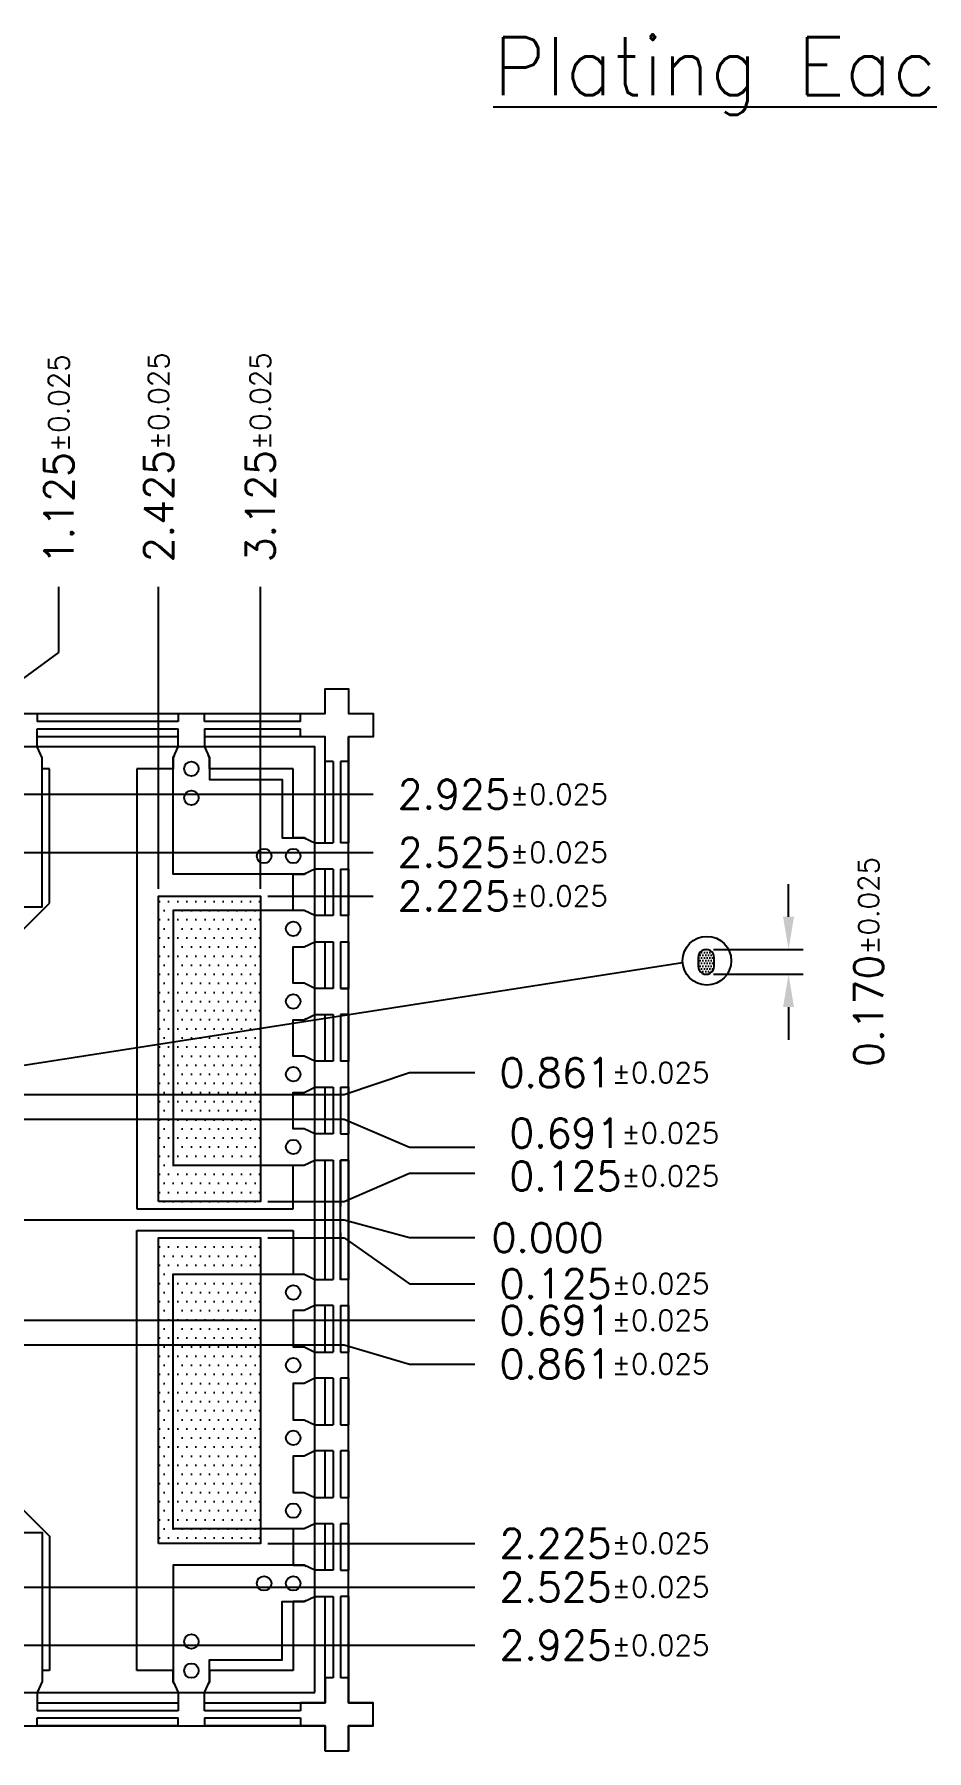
# Model space of a CAD drawing. Extents: x -78 to 191, y -63 to 81.
# Drawn here: x 9.4 to 70.8, y -36.5 to 81.5 of the extents above; entities that cross this region are included whole.
import ezdxf

# ---------------------------------------------------------------- set-up
doc = ezdxf.new("R2010")
doc.units = 0
doc.header["$LTSCALE"] = 5
doc.header["$MEASUREMENT"] = 0
doc.linetypes.add('HIDDEN', pattern=[0.375, 0.25, -0.125])
doc.layers.get('0').update_dxf_attribs({"linetype": 'CONTINUOUS'})
doc.layers.get('DEFPOINTS').update_dxf_attribs({"linetype": 'CONTINUOUS'})
for name, color, linetype in [('DIM', 3, 'CONTINUOUS'), ('half_top', 6, 'CONTINUOUS'), ('HIDDEN', 6, 'HIDDEN'), ('min_plate', 1, 'CONTINUOUS')]:
    doc.layers.add(name, color=color, linetype=linetype)
doc.styles.add('ROMANS', font='romans.shx', dxfattribs={"height": 2})
doc.dimstyles.new('DETAIL-A', dxfattribs={"dimscale": 25, "dimtxt": 0.08, "dimasz": 0.09, "dimexe": 0.04, "dimexo": 0.04, "dimgap": 0.04, "dimtad": 0, "dimdec": 3, "dimlfac": 0.05, "dimzin": 0, "dimdsep": 46, "dimtxsty": 'ROMANS', "dimcen": 0.04, "dimadec": 0, "dimazin": 0, "dimtfac": 1, "dimtdec": 3, "dimtofl": 0, "dimtmove": 0, "dimatfit": 3, "dimfxl": 1, "dimtolj": 1, "dimtzin": 0, "dimarcsym": 0})
doc.dimstyles.new('DETAIL-A$0', dxfattribs={"dimscale": 25, "dimtxt": 0.08, "dimasz": 0.09, "dimexe": 0.04, "dimexo": 0.02, "dimgap": 0.04, "dimtad": 0, "dimdec": 3, "dimlfac": 0.05, "dimzin": 0, "dimdsep": 46, "dimtxsty": 'ROMANS', "dimcen": 0.04, "dimclrd": 3, "dimclre": 3, "dimadec": 0, "dimazin": 0, "dimtfac": 1, "dimtdec": 3, "dimtofl": 0, "dimtmove": 2, "dimatfit": 3, "dimfxl": 1, "dimtolj": 1, "dimtzin": 0, "dimarcsym": 0})
pattern_1 = [(0, (118.3512, -6e-14), (0.3125, 0.625), [0, -0.625])]

# ---------------------------------------------------------------- blocks, each defined once
blk = doc.blocks.new('*D18')
at = {"layer": 'DEFPOINTS', "color": 0, "transparency": 16777216}
for p in [(203.71, 414.36), (203.71, 414.36), (249.71, 413.13)]:
    blk.add_point(p, dxfattribs=at)
at = {"layer": 'DIM', "color": 3, "lineweight": -2, "transparency": 16777216}
for p, q in [((204.21, 414.36), (240.71, 414.36)), ((240.71, 414.36), (245.21, 413.13)), ((245.21, 413.13), (249.71, 413.13))]:
    blk.add_line(p, q, dxfattribs=at)
at = {"layer": 'DIM', "color": 0, "transparency": 16777216, "insert": (254.71, 413.13), "char_height": 2, "attachment_point": 5, "style": 'ROMANS'}
blk.add_mtext('\\A1;0.000', dxfattribs=at)
blk = doc.blocks.new('*D19')
at = {"layer": 'DEFPOINTS', "color": 0, "transparency": 16777216}
for p in [(249.71, 417.55), (234.96, 415.61), (203.71, 414.36)]:
    blk.add_point(p, dxfattribs=at)
at = {"layer": 'DIM', "color": 3, "lineweight": -2, "transparency": 16777216}
for p, q in [((240.71, 415.61), (245.21, 417.55)), ((245.21, 417.55), (249.71, 417.55)), ((235.46, 415.61), (240.71, 415.61))]:
    blk.add_line(p, q, dxfattribs=at)
at = {"layer": 'DIM', "color": 0, "transparency": 16777216, "insert": (259.29, 417.36), "char_height": 2, "attachment_point": 5, "style": 'ROMANS'}
blk.add_mtext('\\A1;0.125{\\H1.400000;±0.025}', dxfattribs=at)
blk = doc.blocks.new('*D20')
at = {"layer": 'DEFPOINTS', "color": 0, "transparency": 16777216}
for p in [(234.96, 436.61), (242.71, 436.61), (203.71, 414.36)]:
    blk.add_point(p, dxfattribs=at)
at = {"layer": 'DIM', "color": 3, "lineweight": -2, "transparency": 16777216}
blk.add_line((235.46, 436.61), (242.71, 436.61), dxfattribs=at)
at = {"layer": 'DIM', "color": 0, "transparency": 16777216, "insert": (251.62, 436.61), "char_height": 2, "attachment_point": 5, "style": 'ROMANS'}
blk.add_mtext('\\A1;2.225{\\H1.400000;±0.025}', dxfattribs=at)
blk = doc.blocks.new('*D21')
at = {"layer": 'DEFPOINTS', "color": 0, "transparency": 16777216}
for p in [(203.71, 414.36), (234.96, 413.11), (249.71, 409.96)]:
    blk.add_point(p, dxfattribs=at)
at = {"layer": 'DIM', "color": 3, "lineweight": -2, "transparency": 16777216}
for p, q in [((235.46, 413.11), (240.71, 413.11)), ((240.71, 413.11), (245.21, 409.96)), ((245.21, 409.96), (249.71, 409.96))]:
    blk.add_line(p, q, dxfattribs=at)
at = {"layer": 'DIM', "color": 0, "transparency": 16777216, "insert": (258.62, 409.96), "char_height": 2, "attachment_point": 5, "style": 'ROMANS'}
blk.add_mtext('\\A1;0.125{\\H1.400000;±0.025}', dxfattribs=at)
blk = doc.blocks.new('*D22')
at = {"layer": 'DEFPOINTS', "color": 0, "transparency": 16777216}
for p in [(203.71, 414.36), (234.96, 392.11), (249.71, 392.11)]:
    blk.add_point(p, dxfattribs=at)
at = {"layer": 'DIM', "color": 3, "lineweight": -2, "transparency": 16777216}
blk.add_line((235.46, 392.11), (249.71, 392.11), dxfattribs=at)
at = {"layer": 'DIM', "color": 0, "transparency": 16777216, "insert": (258.62, 392.11), "char_height": 2, "attachment_point": 5, "style": 'ROMANS'}
blk.add_mtext('\\A1;2.225{\\H1.400000;±0.025}', dxfattribs=at)
blk = doc.blocks.new('*D23')
at = {"layer": 'DEFPOINTS', "color": 0, "transparency": 16777216}
for p in [(210.46, 443.61), (242.71, 443.61), (203.71, 414.36)]:
    blk.add_point(p, dxfattribs=at)
at = {"layer": 'DIM', "color": 3, "lineweight": -2, "transparency": 16777216}
blk.add_line((210.96, 443.61), (242.71, 443.61), dxfattribs=at)
at = {"layer": 'DIM', "color": 0, "transparency": 16777216, "insert": (251.62, 443.61), "char_height": 2, "attachment_point": 5, "style": 'ROMANS'}
blk.add_mtext('\\A1;2.925{\\H1.400000;±0.025}', dxfattribs=at)
blk = doc.blocks.new('*D24')
at = {"layer": 'DEFPOINTS', "color": 0, "transparency": 16777216}
for p in [(210.46, 439.61), (242.71, 439.61), (203.71, 414.36)]:
    blk.add_point(p, dxfattribs=at)
at = {"layer": 'DIM', "color": 3, "lineweight": -2, "transparency": 16777216}
blk.add_line((210.96, 439.61), (242.71, 439.61), dxfattribs=at)
at = {"layer": 'DIM', "color": 0, "transparency": 16777216, "insert": (251.62, 439.61), "char_height": 2, "attachment_point": 5, "style": 'ROMANS'}
blk.add_mtext('\\A1;2.525{\\H1.400000;±0.025}', dxfattribs=at)
blk = doc.blocks.new('*D25')
at = {"layer": 'DEFPOINTS', "color": 0, "transparency": 16777216}
for p in [(203.71, 414.36), (210.46, 389.11), (249.71, 389.11)]:
    blk.add_point(p, dxfattribs=at)
at = {"layer": 'DIM', "color": 3, "lineweight": -2, "transparency": 16777216}
blk.add_line((210.96, 389.11), (249.71, 389.11), dxfattribs=at)
at = {"layer": 'DIM', "color": 0, "transparency": 16777216, "insert": (258.62, 389.11), "char_height": 2, "attachment_point": 5, "style": 'ROMANS'}
blk.add_mtext('\\A1;2.525{\\H1.400000;±0.025}', dxfattribs=at)
blk = doc.blocks.new('*D26')
at = {"layer": 'DEFPOINTS', "color": 0, "transparency": 16777216}
for p in [(203.71, 414.36), (210.46, 385.11), (249.71, 385.11)]:
    blk.add_point(p, dxfattribs=at)
at = {"layer": 'DIM', "color": 3, "lineweight": -2, "transparency": 16777216}
blk.add_line((210.96, 385.11), (249.71, 385.11), dxfattribs=at)
at = {"layer": 'DIM', "color": 0, "transparency": 16777216, "insert": (258.62, 385.11), "char_height": 2, "attachment_point": 5, "style": 'ROMANS'}
blk.add_mtext('\\A1;2.925{\\H1.400000;±0.025}', dxfattribs=at)
blk = doc.blocks.new('*D49')
at = {"layer": 'DEFPOINTS', "color": 0, "transparency": 16777216}
for p in [(199.26, 421.27), (249.71, 419.35), (203.71, 414.36)]:
    blk.add_point(p, dxfattribs=at)
at = {"layer": 'DIM', "color": 3, "lineweight": -2, "transparency": 16777216}
for p, q in [((199.76, 421.27), (240.71, 421.27)), ((240.71, 421.27), (245.21, 419.35)), ((245.21, 419.35), (249.71, 419.35))]:
    blk.add_line(p, q, dxfattribs=at)
at = {"layer": 'DIM', "color": 0, "transparency": 16777216, "insert": (259.29, 420.31), "char_height": 2, "attachment_point": 5, "style": 'ROMANS'}
blk.add_mtext('\\A1;0.691{\\H1.400000;±0.025}', dxfattribs=at)
blk = doc.blocks.new('*D50')
at = {"layer": 'DEFPOINTS', "color": 0, "transparency": 16777216}
for p in [(249.71, 424.47), (199.26, 422.97), (203.71, 414.36)]:
    blk.add_point(p, dxfattribs=at)
at = {"layer": 'DIM', "color": 3, "lineweight": -2, "transparency": 16777216}
for p, q in [((240.71, 422.97), (245.21, 424.47)), ((245.21, 424.47), (249.71, 424.47)), ((199.76, 422.97), (240.71, 422.97))]:
    blk.add_line(p, q, dxfattribs=at)
at = {"layer": 'DIM', "color": 0, "transparency": 16777216, "insert": (258.62, 424.47), "char_height": 2, "attachment_point": 5, "style": 'ROMANS'}
blk.add_mtext('\\A1;0.861{\\H1.400000;±0.025}', dxfattribs=at)
blk = doc.blocks.new('*D51')
at = {"layer": 'DEFPOINTS', "color": 0, "transparency": 16777216}
for p in [(203.71, 414.36), (199.26, 407.45), (249.71, 407.45)]:
    blk.add_point(p, dxfattribs=at)
at = {"layer": 'DIM', "color": 3, "lineweight": -2, "transparency": 16777216}
blk.add_line((199.76, 407.45), (249.71, 407.45), dxfattribs=at)
at = {"layer": 'DIM', "color": 0, "transparency": 16777216, "insert": (258.62, 407.45), "char_height": 2, "attachment_point": 5, "style": 'ROMANS'}
blk.add_mtext('\\A1;0.691{\\H1.400000;±0.025}', dxfattribs=at)
blk = doc.blocks.new('*D52')
at = {"layer": 'DEFPOINTS', "color": 0, "transparency": 16777216}
for p in [(203.71, 414.36), (199.26, 405.75), (249.71, 404.44)]:
    blk.add_point(p, dxfattribs=at)
at = {"layer": 'DIM', "color": 3, "lineweight": -2, "transparency": 16777216}
for p, q in [((199.76, 405.75), (240.71, 405.75)), ((240.71, 405.75), (245.21, 404.44)), ((245.21, 404.44), (249.71, 404.44))]:
    blk.add_line(p, q, dxfattribs=at)
at = {"layer": 'DIM', "color": 0, "transparency": 16777216, "insert": (258.62, 404.44), "char_height": 2, "attachment_point": 5, "style": 'ROMANS'}
blk.add_mtext('\\A1;0.861{\\H1.400000;±0.025}', dxfattribs=at)
blk = doc.blocks.new('*D61')
at = {"layer": 'DEFPOINTS', "color": 0, "transparency": 16777216}
for p in [(221.1, 457.86), (214.96, 436.61), (203.71, 414.36)]:
    blk.add_point(p, dxfattribs=at)
at = {"layer": 'DIM', "color": 3, "lineweight": -2, "transparency": 16777216}
for p, q in [((221.1, 453.36), (221.1, 457.86)), ((214.96, 448.86), (221.1, 453.36)), ((214.96, 437.11), (214.96, 448.86))]:
    blk.add_line(p, q, dxfattribs=at)
at = {"layer": 'DIM', "color": 0, "transparency": 16777216, "insert": (221.1, 466.63), "char_height": 2, "attachment_point": 5, "rotation": 90, "style": 'ROMANS'}
blk.add_mtext('\\A1;1.125{\\H1.400000;±0.025}', dxfattribs=at)
blk = doc.blocks.new('*D62')
at = {"layer": 'DEFPOINTS', "color": 0, "transparency": 16777216}
for p in [(227.96, 457.86), (227.96, 436.61), (203.71, 414.36)]:
    blk.add_point(p, dxfattribs=at)
at = {"layer": 'DIM', "color": 3, "lineweight": -2, "transparency": 16777216}
blk.add_line((227.96, 437.11), (227.96, 457.86), dxfattribs=at)
at = {"layer": 'DIM', "color": 0, "transparency": 16777216, "insert": (227.96, 466.77), "char_height": 2, "attachment_point": 5, "rotation": 90, "style": 'ROMANS'}
blk.add_mtext('\\A1;2.425{\\H1.400000;±0.025}', dxfattribs=at)
blk = doc.blocks.new('*D63')
at = {"layer": 'DEFPOINTS', "color": 0, "transparency": 16777216}
for p in [(234.96, 457.86), (234.96, 436.61), (203.71, 414.36)]:
    blk.add_point(p, dxfattribs=at)
at = {"layer": 'DIM', "color": 3, "lineweight": -2, "transparency": 16777216}
blk.add_line((234.96, 437.11), (234.96, 457.86), dxfattribs=at)
at = {"layer": 'DIM', "color": 0, "transparency": 16777216, "insert": (234.96, 466.77), "char_height": 2, "attachment_point": 5, "rotation": 90, "style": 'ROMANS'}
blk.add_mtext('\\A1;3.125{\\H1.400000;±0.025}', dxfattribs=at)
blk = doc.blocks.new('*D85')
at = {"layer": 'DEFPOINTS', "color": 0, "transparency": 16777216}
for p in [(265.61, 432.93), (265.61, 431.23), (271.28, 431.23)]:
    blk.add_point(p, dxfattribs=at)
at = {"layer": 'DIM', "color": 3, "lineweight": -2, "transparency": 16777216}
for p, q in [((271.28, 435.18), (271.28, 437.43)), ((266.11, 432.93), (272.28, 432.93)), ((266.11, 431.23), (272.28, 431.23)), ((271.28, 428.98), (271.28, 426.73))]:
    blk.add_line(p, q, dxfattribs=at)
at = {"layer": 'DIM', "color": 3, "transparency": 16777216}
for points in [[(270.9, 435.18), (271.65, 435.18), (271.28, 432.93)], [(270.9, 428.98), (271.65, 428.98), (271.28, 431.23)]]:
    blk.add_solid(points, dxfattribs=at)
at = {"layer": 'DIM', "color": 0, "transparency": 16777216, "insert": (276.78, 432.08), "char_height": 2, "attachment_point": 5, "rotation": 90, "style": 'ROMANS'}
blk.add_mtext('\\A1;0.170{\\H1.400000;±0.025}', dxfattribs=at)

msp = doc.modelspace()

# ---------------------------------------------------------------- hatches: boundary and pattern name
at = {"layer": 'min_plate'}
h = msp.add_hatch(dxfattribs=at)
h.set_pattern_fill('DOTS', color=1, scale=10, style=0)
h.set_pattern_definition(pattern_1)
h.paths.add_polyline_path([(4.9763, 22.25), (-2.0237, 22.25), (-2.0237, 1.25), (4.9763, 1.25)])
h.paths.add_polyline_path([(17.9763, 1.25), (24.9763, 1.25), (24.9763, 22.25), (17.9763, 22.25)])
h = msp.add_hatch(dxfattribs=at)
h.set_pattern_fill('DOTS', color=1, scale=3, style=0)
h.paths.add_polyline_path([(56.1697, 18.0202), (56.1514, 18.1594), (56.0964, 18.2922), (56.0089, 18.4062), (55.8949, 18.4936), (55.7622, 18.5486), (55.6197, 18.5675), (55.4772, 18.5486), (55.3444, 18.4936), (55.2305, 18.4062), (55.143, 18.2922), (55.088, 18.1594), (55.0697, 18.0202), (55.0697, 17.4137), (55.088, 17.2745), (55.143, 17.1417), (55.2305, 17.0277), (55.3444, 16.9403), (55.4772, 16.8853), (55.6197, 16.8666), (55.7621, 16.8853), (55.8949, 16.9403), (56.0089, 17.0277), (56.0964, 17.1417), (56.1514, 17.2745), (56.1697, 17.4137)])
h = msp.add_hatch(dxfattribs=at)
h.set_pattern_fill('DOTS', color=1, scale=10, style=0)
h.set_pattern_definition(pattern_1)
h.paths.add_polyline_path([(4.9763, -1.25), (-2.0237, -1.25), (-2.0237, -22.25), (4.9763, -22.25)])
h.paths.add_polyline_path([(17.9763, -22.25), (24.9763, -22.25), (24.9763, -1.25), (17.9763, -1.25)])

# ---------------------------------------------------------------- linework, layer by layer
at = {"color": 0}
for p, q in [((29.4263, 34.8), (29.4263, 36.5)), ((31.0263, 36.5), (31.0263, 34.8)), ((9.6263, 34.8), (19.3263, 34.8)), ((9.6263, 34.8), (9.6263, 34.25)), ((19.3263, 34.8), (19.3263, 34.25)), ((21.1263, 34.8), (29.4263, 34.8)), ((21.1263, 34.25), (21.1263, 34.8)), ((31.0263, 34.8), (32.7263, 34.8)), ((9.6263, 32.5), (9.6263, 33.75)), ((19.3263, 33.2), (9.6263, 33.2)), ((19.3263, 32.5), (19.3263, 33.75)), ((21.1263, 33.75), (21.1263, 32.5)), ((29.4263, 33.2), (21.1263, 33.2)), ((29.4263, 25.9), (29.4263, 33.2)), ((32.7263, 33.2), (31.0263, 33.2)), ((31.0263, 33.2), (31.0263, 25.9)), ((28.7263, 25.9), (29.9763, 25.9)), ((31.0263, 25.9), (30.4763, 25.9)), ((29.9763, 24.1), (28.7263, 24.1)), ((29.4263, 20.9), (29.4263, 24.1)), ((30.4763, 24.1), (31.0263, 24.1)), ((31.0263, 24.1), (31.0263, 20.9)), ((29.9763, 20.9), (28.7263, 20.9)), ((31.0263, 20.9), (30.4763, 20.9)), ((28.7263, 19.1), (29.9763, 19.1)), ((29.4263, 15.9), (29.4263, 19.1)), ((30.4763, 19.1), (31.0263, 19.1)), ((31.0263, 19.1), (31.0263, 15.9)), ((29.9763, 15.9), (28.7263, 15.9)), ((31.0263, 15.9), (30.4763, 15.9)), ((30.4763, 15.9), (31.0263, 15.9)), ((28.7263, 14.1), (29.9763, 14.1)), ((29.4263, 10.9), (29.4263, 14.1)), ((30.4763, 14.1), (31.0263, 14.1)), ((31.0263, 14.1), (30.4763, 14.1)), ((31.0263, 14.1), (31.0263, 10.9)), ((29.9763, 10.9), (28.7263, 10.9)), ((31.0263, 10.9), (30.4763, 10.9)), ((28.7263, 9.1), (29.9763, 9.1)), ((29.4263, 5.9), (29.4263, 9.1)), ((30.4763, 9.1), (31.0263, 9.1)), ((31.0263, 9.1), (31.0263, 5.9)), ((29.9763, 5.9), (28.7263, 5.9)), ((30.4763, 5.9), (31.0263, 5.9)), ((28.7263, 4.1), (29.9763, 4.1)), ((29.4263, -4.1), (29.4263, 4.1)), ((31.0263, 4.1), (30.4763, 4.1)), ((31.0263, 4.1), (31.0263, 0.9)), ((31.0263, -0.9), (31.0263, -4.1)), ((28.7263, -4.1), (29.9763, -4.1)), ((31.0263, -4.1), (30.4763, -4.1)), ((29.9763, -5.9), (28.7263, -5.9)), ((29.4263, -9.1), (29.4263, -5.9)), ((30.4763, -5.9), (31.0263, -5.9)), ((31.0263, -5.9), (31.0263, -9.1)), ((28.7263, -9.1), (29.9763, -9.1)), ((30.4763, -9.1), (31.0263, -9.1)), ((29.9763, -10.9), (28.7263, -10.9)), ((29.4263, -14.1), (29.4263, -10.9)), ((31.0263, -10.9), (30.4763, -10.9)), ((31.0263, -10.9), (31.0263, -14.1)), ((28.7263, -14.1), (29.9763, -14.1)), ((30.4763, -14.1), (31.0263, -14.1)), ((29.9763, -15.9), (28.7263, -15.9)), ((29.4263, -19.1), (29.4263, -15.9)), ((31.0263, -15.9), (30.4763, -15.9)), ((31.0263, -15.9), (31.0263, -19.1)), ((28.7263, -19.1), (29.9763, -19.1)), ((30.4763, -19.1), (31.0263, -19.1)), ((29.9763, -20.9), (28.7263, -20.9)), ((29.4263, -24.1), (29.4263, -20.9)), ((31.0263, -20.9), (30.4763, -20.9)), ((31.0263, -20.9), (31.0263, -24.1)), ((29.9763, -24.1), (28.7263, -24.1)), ((30.4763, -24.1), (31.0263, -24.1)), ((28.7263, -25.9), (29.9763, -25.9)), ((29.4263, -33.2), (29.4263, -25.9)), ((31.0263, -25.9), (30.4763, -25.9)), ((31.0263, -25.9), (31.0263, -33.2)), ((9.6263, -32.5), (9.6263, -33.75)), ((19.3263, -32.5), (19.3263, -33.75)), ((21.1263, -33.75), (21.1263, -32.5)), ((9.6263, -33.2), (19.3263, -33.2)), ((21.1263, -33.2), (29.4263, -33.2)), ((31.0263, -33.2), (32.7263, -33.2)), ((9.6263, -34.8), (9.6263, -34.25)), ((19.3263, -34.8), (9.6263, -34.8)), ((19.3263, -34.8), (19.3263, -34.25)), ((21.1263, -34.25), (21.1263, -34.8)), ((29.4263, -34.8), (21.1263, -34.8)), ((29.4263, -36.5), (29.4263, -34.8)), ((32.7263, -34.8), (31.0263, -34.8)), ((31.0263, -34.8), (31.0263, -36.5))]:
    msp.add_line(p, q, dxfattribs=at)
for p, q in [((-41.9737, 34.8), (29.4263, 34.8)), ((19.3263, 34.25), (9.6263, 34.25)), ((27.7263, 34.25), (21.1263, 34.25)), ((9.6263, 33.75), (19.3263, 33.75)), ((21.1263, 33.75), (27.7263, 33.75)), ((31.0263, -33.2), (31.0263, 33.2)), ((29.9763, 31.5), (29.9763, 25.9)), ((30.4763, 31.5), (30.4763, 25.9)), ((29.9763, 24.1), (29.9763, 20.9)), ((30.4763, 24.1), (30.4763, 20.9)), ((29.9763, 19.1), (29.9763, 15.9)), ((30.4763, 19.1), (30.4763, 15.9)), ((29.9763, 14.1), (29.9763, 10.9)), ((30.4763, 14.1), (30.4763, 10.9)), ((29.9763, 9.1), (29.9763, 5.9)), ((30.4763, 9.1), (30.4763, 5.9)), ((29.9763, 4.1), (29.9763, -4.1)), ((30.4763, 4.1), (30.4763, 0.9)), ((30.4763, -0.9), (30.4763, -4.1)), ((29.9763, -5.9), (29.9763, -9.1)), ((30.4763, -5.9), (30.4763, -9.1)), ((29.9763, -10.9), (29.9763, -14.1)), ((30.4763, -10.9), (30.4763, -14.1)), ((29.9763, -15.9), (29.9763, -19.1)), ((30.4763, -15.9), (30.4763, -19.1)), ((29.9763, -20.9), (29.9763, -24.1)), ((30.4763, -20.9), (30.4763, -24.1)), ((29.9763, -25.9), (29.9763, -31.5)), ((30.4763, -25.9), (30.4763, -31.5)), ((19.3263, -33.75), (9.6263, -33.75)), ((27.7263, -33.75), (21.1263, -33.75)), ((-40.2737, -34.8), (29.4263, -34.8)), ((9.6263, -34.25), (19.3263, -34.25)), ((21.1263, -34.25), (27.7263, -34.25))]:
    msp.add_line(p, q)
at = {"color": 0, "linetype": 'Continuous'}
for p, q in [((9.9763, 31.75), (9.9063, 31.9)), ((19.0463, 31.9), (18.9763, 31.75)), ((21.4763, 31.75), (21.4063, 31.9)), ((9.9763, 31), (9.9763, 31.75)), ((10.4763, 31), (9.9763, 31)), ((10.4763, 21.75), (10.4763, 31)), ((18.9763, 31), (16.4763, 31)), ((16.4763, 31), (16.4763, 0.75)), ((18.9763, 31.75), (18.9763, 31)), ((21.4763, 31), (21.4763, 31.75)), ((27.2263, 31), (21.4763, 31)), ((27.2263, 26.25), (27.2263, 31)), ((27.9763, 26.25), (27.2263, 26.25)), ((28.1263, 26.18), (27.9763, 26.25)), ((27.2263, 21.25), (27.2263, 23.75)), ((27.2263, 23.75), (27.9763, 23.75)), ((27.9763, 23.75), (28.1263, 23.82)), ((6.4763, 17.75), (10.4763, 21.75)), ((27.9763, 21.25), (27.2263, 21.25)), ((28.1263, 21.18), (27.9763, 21.25)), ((27.2263, 18.75), (27.9763, 18.75)), ((27.2263, 16.25), (27.2263, 18.75)), ((27.9763, 18.75), (28.1263, 18.82)), ((27.9763, 16.25), (27.2263, 16.25)), ((28.1263, 16.18), (27.9763, 16.25)), ((27.2263, 13.75), (27.9763, 13.75)), ((27.2263, 11.25), (27.2263, 13.75)), ((27.9763, 13.75), (28.1263, 13.82)), ((27.9763, 11.25), (27.2263, 11.25)), ((28.1263, 11.18), (27.9763, 11.25)), ((27.2263, 6.25), (27.2263, 8.75)), ((27.2263, 8.75), (27.9763, 8.75)), ((27.9763, 8.75), (28.1263, 8.82)), ((27.9763, 6.25), (27.2263, 6.25)), ((28.1263, 6.18), (27.9763, 6.25)), ((27.2263, 3.75), (27.9763, 3.75)), ((27.2263, 0.75), (27.2263, 3.75)), ((27.9763, 3.75), (28.1263, 3.82)), ((16.4763, 0.75), (27.2263, 0.75)), ((16.4763, -31), (16.4763, -0.75)), ((16.4763, -0.75), (27.2263, -0.75)), ((27.2263, -0.75), (27.2263, -3.75)), ((27.2263, -3.75), (27.9763, -3.75)), ((27.9763, -3.75), (28.1263, -3.82)), ((27.2263, -6.25), (27.2263, -8.75)), ((27.9763, -6.25), (27.2263, -6.25)), ((28.1263, -6.18), (27.9763, -6.25)), ((27.2263, -8.75), (27.9763, -8.75)), ((27.9763, -8.75), (28.1263, -8.82)), ((27.9763, -11.25), (27.2263, -11.25)), ((27.2263, -11.25), (27.2263, -13.75)), ((28.1263, -11.18), (27.9763, -11.25)), ((27.2263, -13.75), (27.9763, -13.75)), ((27.9763, -13.75), (28.1263, -13.82)), ((27.9763, -16.25), (27.2263, -16.25)), ((27.2263, -16.25), (27.2263, -18.75)), ((28.1263, -16.18), (27.9763, -16.25)), ((6.4763, -17.75), (10.4763, -21.75)), ((27.2263, -18.75), (27.9763, -18.75)), ((27.9763, -18.75), (28.1263, -18.82)), ((28.1263, -21.18), (27.9763, -21.25)), ((10.4763, -21.75), (10.4763, -31)), ((27.9763, -21.25), (27.2263, -21.25)), ((27.2263, -21.25), (27.2263, -23.75)), ((27.2263, -23.75), (27.9763, -23.75)), ((27.9763, -23.75), (28.1263, -23.82)), ((27.9763, -26.25), (27.2263, -26.25)), ((27.2263, -26.25), (27.2263, -31)), ((28.1263, -26.18), (27.9763, -26.25)), ((9.9763, -31.75), (9.9063, -31.9)), ((10.4763, -31), (9.9763, -31)), ((9.9763, -31), (9.9763, -31.75)), ((18.9763, -31), (16.4763, -31)), ((18.9763, -31.75), (18.9763, -31)), ((19.0463, -31.9), (18.9763, -31.75)), ((21.4763, -31.75), (21.4063, -31.9)), ((21.4763, -31), (21.4763, -31.75)), ((27.2263, -31), (21.4763, -31))]:
    msp.add_line(p, q, dxfattribs=at)
for points in [[(27.7263, 34.25), (27.7263, 34.8), (29.4263, 34.8), (29.4263, 36.5), (31.0263, 36.5), (31.0263, 34.8), (32.7263, 34.8), (32.7263, 33.2), (31.0263, 33.2), (31.0263, 31.5), (30.4763, 31.5)], [(29.9763, 31.5), (29.4263, 31.5), (29.4263, 33.2), (27.7263, 33.2), (27.7263, 33.75)], [(29.9763, -31.5), (29.4263, -31.5), (29.4263, -33.2), (27.7263, -33.2), (27.7263, -33.75)], [(27.7263, -34.25), (27.7263, -34.8), (29.4263, -34.8), (29.4263, -36.5), (31.0263, -36.5), (31.0263, -34.8), (32.7263, -34.8), (32.7263, -33.2), (31.0263, -33.2), (31.0263, -31.5), (30.4763, -31.5)]]:
    msp.add_lwpolyline(points)
at = {"color": 0}
for points in [[(7.8263, 32.5), (7.4763, 31.75), (7.4763, 21.5), (9.9763, 21.5), (9.9763, 31.75), (9.6263, 32.5)], [(28.7263, 24.1), (27.9763, 23.75), (18.9763, 23.75), (18.9763, 31.75), (19.3263, 32.5)], [(21.1263, 32.5), (21.4763, 31.75), (21.4763, 30.25), (26.4763, 30.25), (26.4763, 26.25), (27.9763, 26.25), (28.7263, 25.9)], [(28.7263, 20.9), (27.9763, 21.25), (18.9763, 21.25), (18.9763, 3.75), (27.9763, 3.75), (28.7263, 4.1)], [(28.7263, 15.9), (27.9763, 16.25), (27.2263, 16.25), (27.2263, 18.75), (27.9763, 18.75), (28.7263, 19.1)], [(28.7263, 10.9), (27.9763, 11.25), (27.2263, 11.25), (27.2263, 13.75), (27.9763, 13.75), (28.7263, 14.1)], [(28.7263, 5.9), (27.9763, 6.25), (27.2263, 6.25), (27.2263, 8.75), (27.9763, 8.75), (28.7263, 9.1)], [(28.7263, -20.9), (27.9763, -21.25), (18.9763, -21.25), (18.9763, -3.75), (27.9763, -3.75), (28.7263, -4.1)], [(28.7263, -5.9), (27.9763, -6.25), (27.2263, -6.25), (27.2263, -8.75), (27.9763, -8.75), (28.7263, -9.1)], [(28.7263, -10.9), (27.9763, -11.25), (27.2263, -11.25), (27.2263, -13.75), (27.9763, -13.75), (28.7263, -14.1)], [(28.7263, -15.9), (27.9763, -16.25), (27.2263, -16.25), (27.2263, -18.75), (27.9763, -18.75), (28.7263, -19.1)], [(7.8263, -32.5), (7.4763, -31.75), (7.4763, -21.5), (9.9763, -21.5), (9.9763, -31.75), (9.6263, -32.5)], [(28.7263, -24.1), (27.9763, -23.75), (18.9763, -23.75), (18.9763, -31.75), (19.3263, -32.5)], [(21.1263, -32.5), (21.4763, -31.75), (21.4763, -30.25), (26.4763, -30.25), (26.4763, -26.25), (27.9763, -26.25), (28.7263, -25.9)]]:
    msp.add_lwpolyline(points, dxfattribs=at)
msp.add_lwpolyline([(30.4763, 4.1), (31.0263, 4.1), (31.0263, -4.1), (30.4763, -4.1)], close=True)
at = {"layer": 'DIM'}
msp.add_line((-8.9975, 7.8561), (54.0019, 17.6881), dxfattribs=at)
msp.add_circle((55.6727, 17.8022), 1.6747, dxfattribs=at)
at = {"layer": 'half_top'}
for centre in [(20.2263, 31), (20.2263, 29), (25.2263, 25), (27.2263, 25), (27.2263, 20), (27.2263, 15), (27.2263, 10), (27.2263, 5), (27.2263, -5), (27.2263, -10), (27.2263, -15), (27.2263, -20), (25.2263, -25), (27.2263, -25), (20.2263, -29), (20.2263, -31)]:
    msp.add_circle(centre, 0.5, dxfattribs=at)
at = {"layer": 'HIDDEN', "linetype": 'ByBlock'}
msp.add_lwpolyline([(28.7263, -32.5), (28.7263, 32.5), (-41.2737, 32.5), (-41.2737, -32.5)], close=True, dxfattribs=at)
at = {"layer": 'HIDDEN'}
msp.add_lwpolyline([(28.7263, 32.5), (-41.2737, 32.5), (-41.2737, -32.5), (28.7263, -32.5)], close=True, dxfattribs=at)
at = {"layer": 'min_plate', "color": 1}
for points in [[(17.9763, 1.25), (17.9763, 22.25), (24.9763, 22.25), (24.9763, 1.25)], [(56.1697, 17.4137), (56.1697, 18.0202), (56.1514, 18.1594), (56.0964, 18.2922), (56.0089, 18.4062), (55.8949, 18.4936), (55.7622, 18.5486), (55.6197, 18.5675), (55.4772, 18.5486), (55.3444, 18.4936), (55.2305, 18.4062), (55.143, 18.2922), (55.088, 18.1594), (55.0697, 18.0202), (55.0697, 17.4137), (55.088, 17.2745), (55.143, 17.1417), (55.2305, 17.0277), (55.3444, 16.9403), (55.4772, 16.8853), (55.6197, 16.8666), (55.7621, 16.8853), (55.8949, 16.9403), (56.0089, 17.0277), (56.0964, 17.1417), (56.1514, 17.2745)], [(17.9763, -22.25), (17.9763, -1.25), (24.9763, -1.25), (24.9763, -22.25)]]:
    msp.add_lwpolyline(points, close=True, dxfattribs=at)

# ---------------------------------------------------------------- texts
at = {"style": 'ROMANS'}
msp.add_text('%%uPlating Each Unit%%u', height=4, dxfattribs=at).set_placement((40.9766, 77.2932))

# ---------------------------------------------------------------- dimensions: what is measured, and where the dimension line sits
at = {"layer": 'DIM'}
for feature_location, offset, dtype, origin, override, picture, middle, set_off in [((17.9763, 22.25), (0, 21.25), 1, (-6.2737, 0), {"dimexo": 0.02, "dimlfac": 0.1, "dimclrd": 3, "dimclre": 3, "dimtol": 1, "dimtp": 0.025, "dimtm": 0.025, "dimtfac": 0.7, "dimtmove": 2}, '*D62', (17.9763, 52.4095), (-209.9878, -414.3604)), ((24.9763, 22.25), (0, 21.25), 1, (-6.2737, 0), {"dimexo": 0.02, "dimgap": 0.04, "dimlfac": 0.1, "dimclrd": 3, "dimclre": 3, "dimtol": 1, "dimlim": 0, "dimtp": 0.025, "dimtm": 0.025, "dimtfac": 0.7, "dimtmove": 2}, '*D63', (24.9763, 52.4095), (-209.9878, -414.3604)), ((4.9763, 22.25), (6.135, 21.25), 1, (-6.2737, 0), {"dimexo": 0.02, "dimlfac": 0.1, "dimclrd": 3, "dimclre": 3, "dimtol": 1, "dimtp": 0.025, "dimtm": 0.025, "dimtfac": 0.7, "dimtmove": 2}, '*D61', (11.1114, 52.2667), (-209.9878, -414.3604)), ((0.4763, 29.25), (32.25, 0), 0, (-6.2737, 0), {"dimexo": 0.02, "dimlfac": 0.1, "dimclrd": 3, "dimclre": 3, "dimtol": 1, "dimtp": 0.025, "dimtm": 0.025, "dimtfac": 0.7, "dimtmove": 2}, '*D23', (41.6359, 29.25), (-209.9878, -414.3604)), ((0.4763, 25.25), (32.25, 0), 0, (-6.2737, 0), {"dimexo": 0.02, "dimlfac": 0.1, "dimclrd": 3, "dimclre": 3, "dimtol": 1, "dimtp": 0.025, "dimtm": 0.025, "dimtfac": 0.7, "dimtmove": 2}, '*D24', (41.6359, 25.25), (-209.9878, -414.3604)), ((24.9763, 22.25), (7.75, 0), 0, (-6.2737, 0), {"dimexo": 0.02, "dimlfac": 0.1, "dimclrd": 3, "dimclre": 3, "dimtol": 1, "dimtp": 0.025, "dimtm": 0.025, "dimtfac": 0.7, "dimtmove": 2}, '*D20', (41.6359, 22.25), (-209.9878, -414.3604)), ((-10.7252, 8.6141), (50.4515, 1.497), 0, (-6.2737, 0), {"dimexo": 0.02, "dimlfac": 0.1, "dimclrd": 3, "dimclre": 3, "dimtol": 1, "dimtp": 0.025, "dimtm": 0.025, "dimtfac": 0.7, "dimtmove": 2}, '*D50', (48.6359, 10.1111), (-209.9878, -414.3604)), ((-10.7252, 6.9132), (50.4515, -1.919), 0, (-6.2737, 0), {"dimexo": 0.02, "dimlfac": 0.1, "dimclrd": 3, "dimclre": 3, "dimtol": 1, "dimtp": 0.025, "dimtm": 0.025, "dimtfac": 0.7, "dimtmove": 2}, '*D49', (49.2978, 5.9524), (-209.9878, -414.3604)), ((24.9763, 1.25), (14.75, 1.9358), 0, (-6.2737, 0), {"dimexo": 0.02, "dimlfac": 0.1, "dimclrd": 3, "dimclre": 3, "dimtol": 1, "dimtp": 0.025, "dimtm": 0.025, "dimtfac": 0.7, "dimtmove": 2}, '*D19', (49.2978, 3.0044), (-209.9878, -414.3604)), ((-10.7252, -6.9132), (50.4515, 0), 0, (-6.2737, 0), {"dimexo": 0.02, "dimlfac": 0.1, "dimclrd": 3, "dimclre": 3, "dimtol": 1, "dimtp": 0.025, "dimtm": 0.025, "dimtfac": 0.7, "dimtmove": 2}, '*D51', (48.6359, -6.9132), (-209.9878, -414.3604)), ((-10.7252, -8.6141), (50.4515, -1.3095), 0, (-6.2737, 0), {"dimexo": 0.02, "dimlfac": 0.1, "dimclrd": 3, "dimclre": 3, "dimtol": 1, "dimtp": 0.025, "dimtm": 0.025, "dimtfac": 0.7, "dimtmove": 2}, '*D52', (48.6359, -9.9236), (-209.9878, -414.3604)), ((-6.2736703019, 0), (46, -1.2329762819), 0, (-6.2736703019, 0), {"dimexo": 0.02, "dimlfac": 0.1, "dimclrd": 3, "dimclre": 3, "dimtmove": 2}, '*D18', (44.7263296981, -1.2329762819), (-209.9877573845, -414.3604373158)), ((24.9763, -1.25), (14.75, -3.1482), 0, (-6.2737, 0), {"dimexo": 0.02, "dimlfac": 0.1, "dimclrd": 3, "dimclre": 3, "dimtol": 1, "dimtp": 0.025, "dimtm": 0.025, "dimtfac": 0.7, "dimtmove": 2}, '*D21', (48.6359, -4.3982), (-209.9878, -414.3604)), ((24.9763, -22.25), (14.75, 0), 0, (-6.2737, 0), {"dimexo": 0.02, "dimlfac": 0.1, "dimclrd": 3, "dimclre": 3, "dimtol": 1, "dimtp": 0.025, "dimtm": 0.025, "dimtfac": 0.7, "dimtmove": 2}, '*D22', (48.6359, -22.25), (-209.9878, -414.3604)), ((0.4763, -25.25), (39.25, 0), 0, (-6.2737, 0), {"dimexo": 0.02, "dimlfac": 0.1, "dimclrd": 3, "dimclre": 3, "dimtol": 1, "dimtp": 0.025, "dimtm": 0.025, "dimtfac": 0.7, "dimtmove": 2}, '*D25', (48.6359, -25.25), (-209.9878, -414.3604)), ((0.4763, -29.25), (39.25, 0), 0, (-6.2737, 0), {"dimexo": 0.02, "dimlfac": 0.1, "dimclrd": 3, "dimclre": 3, "dimtol": 1, "dimtp": 0.025, "dimtm": 0.025, "dimtfac": 0.7, "dimtmove": 2}, '*D26', (48.6359, -29.25), (-209.9878, -414.3604))]:
    dim = msp.add_ordinate_dim(feature_location=feature_location, offset=offset, dtype=dtype, origin=origin, dimstyle='DETAIL-A', override=override, dxfattribs=at)
    dim.commit()
    dim.dimension.update_dxf_attribs({"geometry": picture, "text_midpoint": middle, "insert": set_off})
dim = msp.add_linear_dim(base=(61.2882, 16.8666), p1=(55.6197, 18.5675), p2=(55.6197, 16.8666), angle=90, dimstyle='DETAIL-A$0', override={"dimlfac": 0.1, "dimtol": 1, "dimtp": 0.025, "dimtm": 0.025, "dimtfac": 0.7}, dxfattribs=at)
dim.commit()
dim.dimension.update_dxf_attribs({"geometry": '*D85', "text_midpoint": (66.7882, 17.717), "insert": (-209.9878, -414.3604)})

doc.saveas('drawing.dxf')
